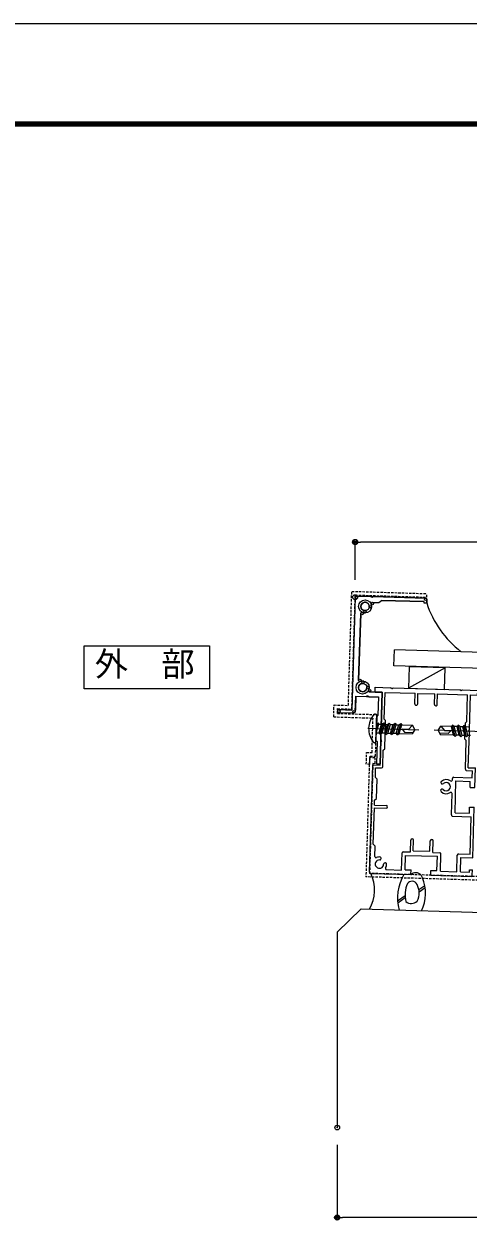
# Model space of a CAD drawing. Units: millimetres, scale not verified. Extents: x -1262 to 1261, y -891 to 891.
# Drawn here: x -34 to 152, y 390 to 891 of the extents above; entities that cross this region are included whole.
import ezdxf
from ezdxf.enums import TextEntityAlignment as Align

# ---------------------------------------------------------------- set-up
doc = ezdxf.new("R2010")
doc.units = ezdxf.units.MM
doc.header["$LTSCALE"] = 4
doc.header["$PDMODE"] = 32
doc.header["$PDSIZE"] = 2
doc.linetypes.add('USER2', pattern=[51, 31.8, -6.4, 6.4, -6.4])
doc.linetypes.add('USER5', pattern=[0.375, 0.25, -0.125])
for name, color, linetype, lineweight in [('0-0_0', 3, 'Continuous', 18), ('0-1_CSLAYER2', 7, 'Continuous', 18), ('0-2_金物', 7, 'Continuous', 18), ('0-4_Defpoints', 7, 'Continuous', 18), ('0-5_41_U+FF71_U+FF99_U+FF90', 7, 'Continuous', 18), ('0-6_8寸法', 7, 'Continuous', 18), ('0-E_WAKU', 7, 'Continuous', 18), ('1-1_51破線_U+FF71_U+FF99_U+FF90', 3, 'USER5', 18)]:
    doc.layers.add(name, color=color, linetype=linetype, lineweight=lineweight)
doc.layers.add('1-3_笠木', color=7, linetype='Continuous')
doc.styles.add('ＭＳ ゴシック', font='')
doc.styles.get('ＭＳ ゴシック').set_extended_font_data('MS Gothic')

# ---------------------------------------------------------------- blocks, each defined once
blk = doc.blocks.new('A$C33DC0388')
at = {"layer": '0-0_0'}
for centre, radius, start, end in [((31, 37.3), 3, 55.1501, 134.74248), ((33, 40.172), 0.5, 235.1501, 0), ((29.328, 38.987), 0.625, 134.74248, 240), ((29.328, 35.613), 0.625, 120, 225.25752), ((31, 37.3), 3, 225.25752, 304.8499), ((29.328, 38.987), 0.625, 240, 314.74248), ((29.328, 35.613), 0.625, 45.25752, 120), ((31, 37.3), 1.75, 225.25752, 134.74248), ((33, 34.428), 0.5, 0, 124.8499), ((2.5, 7.162), 0.5, 180, 295.37693), ((4, 4), 1.75, 87.83959, 2.16041), ((4, 4), 3, 86.53696, 115.37693), ((4.085, 6.248), 0.5, 267.83959, 345), ((4.151, 6.495), 0.5, 345, 86.53696), ((6.248, 4.085), 0.5, 105, 182.16041), ((6.495, 4.151), 0.5, 3.46304, 105), ((7.059, 2.3), 0.5, 150.94072, 270), ((4, 4), 3, 330.94072, 3.46304)]:
    blk.add_arc(centre, radius, start, end, dxfattribs=at)
at = {"layer": '0-5_41_U+FF71_U+FF99_U+FF90'}
for p, q in [((0, 78), (6.459, 78)), ((0, 76), (0, 78)), ((0, 76), (3, 76)), ((3, 61.359), (3, 76)), ((4.2, 64.8), (4.2, 76)), ((4.2, 76), (16.8, 76)), ((6.932, 77.727), (6.459, 78)), ((7.068, 77.727), (7.541, 78)), ((7.541, 78), (35.459, 78)), ((16.8, 71.6), (16.8, 76)), ((18, 76), (25, 76)), ((18, 71.6), (18, 76)), ((25, 71.6), (25, 76)), ((26.2, 71.6), (26.2, 76)), ((26.2, 76), (38.8, 76)), ((35.932, 77.727), (35.459, 78)), ((36.068, 77.727), (36.541, 78)), ((36.541, 78), (43, 78)), ((38.8, 64.8), (38.8, 76)), ((40, 61.359), (40, 76)), ((3.273, 60.886), (3, 61.359)), ((3.273, 60.714), (3, 60.241)), ((3, 56.359), (3, 60.241)), ((4.8, 64.2), (4.2, 64.8)), ((4.8, 52.4), (4.8, 64.2)), ((38.2, 64.2), (38.8, 64.8)), ((38.2, 57.4), (38.2, 64.2)), ((39.727, 60.886), (40, 61.359)), ((39.727, 60.714), (40, 60.241)), ((40, 45.5), (40, 60.241)), ((3.273, 55.886), (3, 56.359)), ((3.273, 55.714), (3, 55.241)), ((38.8, 56.8), (38.2, 57.4)), ((38.8, 44.8), (38.8, 56.8)), ((4.2, 51.8), (4.8, 52.4)), ((4.2, 44.8), (4.2, 51.8)), ((0, 0.5), (0, 45.5)), ((40, 45.5), (43, 45.5)), ((43, 37.3), (43, 45.5)), ((1.2, 40.3), (1.2, 44.3)), ((1.2, 44.3), (3.7, 44.3)), ((2, 39.5), (1.2, 40.3)), ((33.5, 40.172), (33.5, 40.8)), ((34, 41.3), (41.8, 41.3)), ((39.3, 44.3), (41.8, 44.3)), ((41.8, 41.3), (41.8, 44.3)), ((2, 31.5), (2, 39.5)), ((29.016, 38.446), (29.016, 38.446)), ((35, 39.8), (41, 39.8)), ((35, 26.5), (35, 39.8)), ((41, 37.3), (41, 39.8)), ((41, 37.3), (43, 37.3)), ((33.5, 25.5), (33.5, 34.428)), ((1.2, 28.7), (6.1, 28.7)), ((1.2, 12.3), (1.2, 27.5)), ((1.2, 27.5), (6.1, 27.5)), ((35, 26.5), (41, 26.5)), ((43, 7.8), (43, 29)), ((34, 25), (41.8, 25)), ((41.8, 9.3), (41.8, 25)), ((2, 11.5), (1.2, 12.3)), ((2, 7.162), (2, 11.5)), ((16.8, 9.5), (16.8, 14.4)), ((18, 10), (18, 14.4)), ((25, 10), (25, 14.4)), ((26.2, 9.5), (26.2, 14.4)), ((4.568, 6.119), (4.634, 6.366)), ((13.35, 1.8), (13.35, 9)), ((13.85, 9.5), (16.8, 9.5)), ((14.85, 8), (28.15, 8)), ((14.85, 2), (14.85, 8)), ((18, 10), (25, 10)), ((26.2, 9.5), (29.15, 9.5)), ((28.15, 2), (28.15, 8)), ((29.65, 1.8), (29.65, 9)), ((36.5, 1.8), (36.5, 8.8)), ((37, 9.3), (41.8, 9.3)), ((38, 7.8), (43, 7.8)), ((38, 1.8), (38, 7.8)), ((0.5, 0), (17.35, 0)), ((6.119, 4.568), (6.366, 4.634)), ((7.059, 1.8), (13.35, 1.8)), ((14.85, 2), (17.35, 2)), ((17.35, 0), (17.35, 2)), ((25.65, 2), (28.15, 2)), ((25.65, 0), (25.65, 2)), ((25.65, 0), (42.5, 0)), ((29.65, 1.8), (36.5, 1.8)), ((38, 1.8), (41.8, 1.8)), ((43, 0.5), (43, 2.8))]:
    blk.add_line(p, q, dxfattribs=at)
for points in [[(40, 76), (43, 76), (43, 78)], [(0, 45.5), (3, 45.5), (3, 55.241)], [(1.2, 28.7), (1.2, 30.7), (2, 31.5)], [(41, 26.5), (41, 29), (43, 29)], [(41.8, 1.8), (41.8, 2.8), (43, 2.8)]]:
    blk.add_lwpolyline(points, dxfattribs=at)
for centre, radius, start, end in [((17.4, 71.6), 0.6, 180, 0), ((25.6, 71.6), 0.6, 180, 0), ((3.7, 44.8), 0.5, 270, 0), ((34, 40.8), 0.5, 90, 180), ((39.3, 44.8), 0.5, 180, 270), ((6.1, 28.1), 0.6, 270, 90), ((34, 25.5), 0.5, 180, 270), ((17.4, 14.4), 0.6, 0, 180), ((25.6, 14.4), 0.6, 0, 180), ((13.85, 9), 0.5, 90, 180), ((29.15, 9), 0.5, 0, 90), ((37, 8.8), 0.5, 90, 180), ((0.5, 0.5), 0.5, 180, 270), ((42.5, 0.5), 0.5, 270, 0)]:
    blk.add_arc(centre, radius, start, end, dxfattribs=at)
at = {"layer": '0-6_8寸法'}
for centre, radius, start, end in [((7, 77.8), 0.1, 227.05837, 312.94163), ((36, 77.8), 0.1, 227.05837, 312.94163), ((3.15, 60.8), 0.15, 325.22171, 34.77829), ((39.85, 60.8), 0.15, 145.22171, 214.77829), ((3.15, 55.8), 0.15, 325.22171, 34.77829)]:
    blk.add_arc(centre, radius, start, end, dxfattribs=at)
blk = doc.blocks.new('_Origin2')
at = {"layer": '0-0_0', "color": 7, "lineweight": 9}
blk.add_line((-0.5, 0), (-1, 0), dxfattribs=at)
for radius in [0.5, 0.25]:
    blk.add_circle((0, 0), radius, dxfattribs=at)
blk = doc.blocks.new('D57')
at = {"layer": '0-1_CSLAYER2', "lineweight": 9}
for p, q in [((2584.737, 3579.558), (2584.737, 3595.459)), ((3305.553, 3595.459), (2586.897, 3595.459))]:
    blk.add_line(p, q, dxfattribs=at)
at = {"layer": '0-4_Defpoints'}
for p in [(2584.737, 3595.459), (2584.737, 3572.358)]:
    blk.add_point(p, dxfattribs=at)
at = {"layer": '0-1_CSLAYER2', "xscale": 2.16, "yscale": 2.16, "rotation": 180}
blk.add_blockref('_Origin2', (2584.737, 3595.459), dxfattribs=at)
blk = doc.blocks.new('A$C76681EC4')
at = {"layer": '0-5_41_U+FF71_U+FF99_U+FF90'}
for p, q in [((0.5, 0), (6.427, 0)), ((6.9, -0.273), (6.427, 0)), ((7.1, -0.273), (7.573, 0)), ((7.573, 0), (29.5, 0)), ((0, -0.5), (0, -47.8)), ((7.25, -2.5), (10, -2.5)), ((10, -2.5), (11, -1.5)), ((28.8, -1.5), (11, -1.5)), ((28.8, -1.5), (28.8, -2)), ((28.8, -2), (30, -2)), ((30, -0.5), (30, -2)), ((2.5, -7.25), (2.5, -35.25)), ((2.5, -35.25), (2.5, -7.25)), ((7.25, -40), (12.5, -40)), ((12.5, -40), (12.5, -70)), ((1.5, -42), (5.927, -42)), ((1.5, -42), (5.927, -42)), ((1.5, -42), (1.5, -47.8)), ((1.5, -42), (1.5, -48.5)), ((1.5, -42), (1.5, -47.8)), ((1.5, -42), (5.927, -42)), ((6.4, -41.727), (5.927, -42)), ((6.6, -41.727), (7.073, -42)), ((7.073, -42), (11, -42)), ((11, -42), (11, -49.7)), ((-5.4, -47.8), (0, -47.8)), ((-5.4, -49), (1, -49)), ((-5.4, -49), (1, -49)), ((10.5, -50.2), (11, -49.7)), ((10.5, -50.2), (10.5, -54.627)), ((10.773, -55.1), (10.5, -54.627)), ((10.773, -55.3), (10.5, -55.773)), ((10.5, -55.773), (10.5, -60.2)), ((10.5, -60.2), (11, -60.7)), ((11, -60.7), (11, -70)), ((11, -70), (12.5, -70))]:
    blk.add_line(p, q, dxfattribs=at)
for points in [[(6.9, -0.273), (6.427, 0), (0.5, 0)], [(29.5, 0), (7.573, 0), (7.1, -0.273)], [(0, -0.5), (0, -47.8), (-5.4, -47.8)], [(7.25, -2.5), (10, -2.5), (11, -1.5), (28.8, -1.5), (28.8, -2), (30, -2), (30, -0.5)], [(10.773, -55.3), (10.5, -55.773), (10.5, -60.2), (11, -60.7), (11, -70), (12.5, -70), (12.5, -40), (7.25, -40)], [(1.5, -48.5), (1.5, -42), (5.927, -42), (6.4, -41.727)], [(6.6, -41.727), (7.073, -42), (11, -42), (11, -49.7), (10.5, -50.2), (10.5, -54.627), (10.773, -55.1)]]:
    blk.add_lwpolyline(points, dxfattribs=at)
for centre, radius in [((0.5, -0.5), 0.5), ((7, -0.1), 0.2), ((29.5, -0.5), 0.5), ((4.25, -4.25), 2.75), ((4.25, -4.25), 2.75), ((4.25, -4.25), 1.75), ((6.498, -4.335), 0.5), ((7.25, -3), 0.5), ((3, -7.25), 0.5), ((4.335, -6.498), 0.5), ((3, -35.25), 0.5), ((4.25, -38.25), 2.75), ((4.25, -38.25), 2.75), ((4.25, -38.25), 1.75), ((4.335, -36.002), 0.5), ((6.498, -38.165), 0.5), ((7.25, -39.5), 0.5), ((6.5, -41.9), 0.2), ((-5.4, -48.4), 0.6), ((1, -48.5), 0.5), ((10.6, -55.2), 0.2)]:
    blk.add_circle(centre, radius, dxfattribs=at)
for centre, radius, start, end in [((0.5, -0.5), 0.5, 90, 180), ((29.5, -0.5), 0.5, 0, 90), ((4.25, -4.25), 1.75, 357.83959, 272.16041), ((6.498, -4.335), 0.5, 177.83959, 357.83959), ((7.25, -3), 0.5, 90, 202.61986), ((4.25, -4.25), 2.75, 357.83959, 22.61986), ((7, -0.1), 0.2, 240, 300), ((3, -7.25), 0.5, 67.38014, 180), ((4.25, -4.25), 2.75, 247.38014, 272.16041), ((4.335, -6.498), 0.5, 272.16041, 92.16041), ((3, -35.25), 0.5, 180, 292.61986), ((4.25, -38.25), 1.75, 87.83959, 2.16041), ((4.25, -38.25), 2.75, 87.83959, 112.61986), ((4.335, -36.002), 0.5, 267.83959, 87.83959), ((6.498, -38.165), 0.5, 2.16041, 182.16041), ((7.25, -39.5), 0.5, 157.38014, 270), ((4.25, -38.25), 2.75, 337.38014, 2.16041), ((-5.4, -48.4), 0.6, 90, 270), ((10.6, -55.2), 0.2, 330, 30)]:
    blk.add_arc(centre, radius, start, end, dxfattribs=at)
blk = doc.blocks.new('D271')
at = {"layer": '0-1_CSLAYER2', "lineweight": 9}
for p, q in [((2577.215, 3342.906), (2577.215, 3312.444)), ((2757.215, 3342.906), (2757.215, 3312.444)), ((2755.055, 3312.444), (2579.375, 3312.444))]:
    blk.add_line(p, q, dxfattribs=at)
at = {"layer": '0-4_Defpoints'}
for p in [(2577.215, 3350.106), (2757.215, 3350.106), (2577.215, 3312.444)]:
    blk.add_point(p, dxfattribs=at)
at = {"layer": '0-1_CSLAYER2', "xscale": 2.16, "yscale": 2.16, "rotation": 180}
blk.add_blockref('_Origin2', (2577.215, 3312.444), dxfattribs=at)
at = {"layer": '0-1_CSLAYER2', "xscale": 2.16, "yscale": 2.16}
blk.add_blockref('_Origin2', (2757.215, 3312.444), dxfattribs=at)
at = {"layer": '0-1_CSLAYER2', "style": 'ＭＳ ゴシック'}
blk.add_text('180', height=6.158, dxfattribs=at).set_placement((2660.915, 3314.844), align=Align.BOTTOM_LEFT)

msp = doc.modelspace()

# ---------------------------------------------------------------- linework, layer by layer
at = {"layer": '0-1_CSLAYER2'}
for p, q in [((120.617, 621.987), (120.821, 628.784)), ((446.21, 619.023), (120.821, 628.784)), ((446.21, 612.22), (120.617, 621.987))]:
    msp.add_line(p, q, dxfattribs=at)
at = {"layer": '0-1_CSLAYER2', "color": 3}
msp.add_line((142, 621.146), (126.737, 612.6), dxfattribs=at)
msp.add_lwpolyline([(141.73, 612.15), (142, 621.146), (127.006, 621.596), (126.737, 612.6)], close=True, dxfattribs=at)
at = {"layer": '0-2_金物', "color": 6}
for p, q in [((112.907, 601.807), (112.811, 601.81)), ((113.062, 590.297), (113.391, 601.293)), ((113.173, 593.995), (113.286, 597.77)), ((113.226, 593.995), (114.299, 597.568)), ((113.236, 596.115), (113.857, 598.182)), ((114.298, 597.563), (115.459, 597.528)), ((114.831, 593.349), (116.26, 598.109)), ((115.63, 593.925), (116.702, 597.495)), ((116.701, 597.491), (117.863, 597.456)), ((117.234, 593.276), (118.663, 598.036)), ((118.033, 593.852), (119.105, 597.422)), ((119.104, 597.419), (120.258, 597.385)), ((119.628, 593.203), (121.058, 597.963)), ((120.428, 593.779), (121.5, 597.349)), ((121.499, 597.347), (122.657, 597.313)), ((121.585, 593.743), (122.657, 597.313)), ((122.027, 593.13), (123.457, 597.89)), ((122.657, 597.313), (123.457, 597.889)), ((122.827, 593.706), (123.899, 597.276)), ((123.457, 597.889), (123.899, 597.276)), ((123.899, 597.275), (128.316, 597.143)), ((128.315, 597.144), (126.657, 595.392)), ((129.3, 595.314), (128.316, 597.143)), ((139.133, 594.971), (140.225, 596.738)), ((140.225, 596.739), (141.776, 594.891)), ((144.642, 596.605), (140.225, 596.738)), ((145.12, 597.192), (144.642, 596.606)), ((145.498, 592.978), (144.642, 596.606)), ((146.262, 592.356), (145.12, 597.192)), ((145.884, 596.568), (145.12, 597.192)), ((146.74, 592.941), (145.884, 596.568)), ((147.041, 596.534), (145.884, 596.568)), ((147.897, 592.907), (147.041, 596.535)), ((148.661, 592.285), (147.519, 597.121)), ((149.436, 596.462), (148.283, 596.496)), ((150.292, 592.837), (149.436, 596.464)), ((151.055, 592.214), (149.914, 597.051)), ((151.839, 596.39), (150.678, 596.424)), ((113.173, 593.997), (114.39, 593.96)), ((114.831, 593.349), (115.63, 593.925)), ((115.625, 593.922), (116.793, 593.887)), ((117.234, 593.276), (118.033, 593.852)), ((118.03, 593.85), (119.187, 593.815)), ((119.628, 593.203), (119.186, 593.816)), ((119.628, 593.203), (120.428, 593.779)), ((120.426, 593.778), (121.585, 593.743)), ((122.027, 593.13), (121.585, 593.743)), ((122.027, 593.13), (122.827, 593.706)), ((122.827, 593.706), (128.207, 593.544)), ((124.01, 595.471), (125.043, 594.241)), ((126.657, 595.392), (124.01, 595.471)), ((125.043, 594.241), (128.571, 594.135)), ((129.3, 595.314), (128.207, 593.544)), ((139.133, 594.971), (140.118, 593.14)), ((143.318, 593.645), (139.789, 593.751)), ((145.498, 592.978), (140.118, 593.14)), ((141.776, 594.891), (144.423, 594.811)), ((144.423, 594.811), (143.318, 593.645)), ((146.262, 592.356), (145.498, 592.978)), ((146.262, 592.355), (146.74, 592.941)), ((147.899, 592.906), (146.74, 592.941)), ((148.661, 592.285), (147.897, 592.907)), ((148.661, 592.284), (149.139, 592.87)), ((150.295, 592.834), (149.138, 592.869)), ((151.055, 592.214), (150.292, 592.837)), ((152.699, 592.762), (151.532, 592.797)), ((112.547, 589.812), (112.451, 589.815))]:
    msp.add_line(p, q, dxfattribs=at)
at = {"layer": '0-2_金物', "color": 6, "linetype": 'USER2'}
for p, q in [((109.628, 595.903), (130.965, 595.263)), ((158.805, 594.38), (137.468, 595.02))]:
    msp.add_line(p, q, dxfattribs=at)
at = {"layer": '0-2_金物'}
for p, q in [((131.04, 528.248), (133.55, 530.016)), ((131.148, 527.357), (133.706, 529.158)), ((122.134, 523.611), (125.27, 525.819)), ((122.207, 522.695), (125.316, 524.885))]:
    msp.add_line(p, q, dxfattribs=at)
at = {"layer": '0-2_金物', "color": 4}
for p, q in [((96.85, 510.454), (106.846, 520.154)), ((106.846, 520.154), (446.21, 509.974)), ((96.85, 510.454), (96.85, 428.536))]:
    msp.add_line(p, q, dxfattribs=at)
at = {"layer": '0-2_金物'}
msp.add_lwpolyline([(-9.136, 630.41), (43.389, 630.41), (43.389, 612.361), (-9.136, 612.361)], close=True, dxfattribs=at)
at = {"layer": '0-2_金物', "color": 6}
for points in [[(113.286, 597.77), (113.857, 598.182), (114.299, 597.568)], [(114.83, 593.349), (114.388, 593.962), (115.46, 597.532)], [(115.46, 597.532), (116.26, 598.108), (116.702, 597.495)], [(117.233, 593.276), (116.791, 593.889), (117.863, 597.459), (118.663, 598.035), (119.105, 597.422)], [(119.186, 593.816), (120.258, 597.386), (121.058, 597.962), (121.5, 597.349)], [(149.139, 592.87), (148.283, 596.497), (147.519, 597.121), (147.041, 596.535)], [(151.056, 592.214), (151.534, 592.799), (150.678, 596.427), (149.914, 597.05), (149.436, 596.464)]]:
    msp.add_lwpolyline(points, dxfattribs=at)
for centre, radius, start, end in [((173.722, 660.914), 41.352, 197.63232, 232.86947), ((119.914, 595.369), 9.928, 140.86698, 176.98145), ((112.781, 600.811), 1, 88.28164, 124.57145), ((112.892, 601.308), 0.5, 358.28164, 88.28164), ((119.927, 595.819), 9.927, 179.58192, 215.69762), ((112.481, 590.815), 1, 231.99183, 268.28164), ((112.562, 590.312), 0.5, 268.28164, 358.28164), ((96.315, 528.022), 16.188, 330.4906, 25.69068)]:
    msp.add_arc(centre, radius, start, end, dxfattribs=at)
at = {"layer": '0-2_金物'}
for centre, radius, start, end in [((141.9, 524.727), 19.797, 150.00434, 194.77697), ((128.16, 529.395), 2.368, 26.59524, 144.37587), ((127.72, 534.895), 0.362, 274.16671, 327.96755), ((129.384, 533.46), 1.841, 112.08014, 137.50194), ((129.683, 532.385), 2.951, 16.41074, 109.61064), ((117.999, 526.753), 15.89, 332.42411, 24.01023), ((137.713, 525.966), 12.444, 157.2718, 192.70323), ((123.537, 526.888), 7.625, 333.36941, 27.88211), ((127.829, 526.019), 3.587, 231.0545, 314.72428)]:
    msp.add_arc(centre, radius, start, end, dxfattribs=at)
at = {"layer": '0-4_Defpoints', "color": 5}
msp.add_line((1261.369, 890.977), (-1261.631, 890.977), dxfattribs=at)
at = {"layer": '0-E_WAKU'}
for p, q in [((1199.269, 849.877), (-1202.531, 849.877)), ((1198.819, 849.427), (-1202.081, 849.427)), ((1198.369, 848.977), (-1201.631, 848.977)), ((1197.919, 848.527), (-1201.181, 848.527)), ((1197.469, 848.077), (-1200.731, 848.077))]:
    msp.add_line(p, q, dxfattribs=at)
at = {"layer": '1-1_51破線_U+FF71_U+FF99_U+FF90'}
for p, q in [((101.511, 605.453), (102.944, 653.231)), ((102.944, 653.231), (134.43, 652.287)), ((102.965, 603.909), (104.399, 651.687)), ((104.399, 651.687), (134.385, 650.787)), ((134.385, 650.787), (134.43, 652.287)), ((95.364, 600.635), (95.514, 605.633)), ((95.514, 605.633), (101.511, 605.453)), ((96.908, 602.089), (96.968, 604.088)), ((96.908, 602.089), (113.401, 601.595)), ((96.968, 604.088), (102.965, 603.909)), ((112.877, 584.152), (113.401, 601.595)), ((95.364, 600.635), (111.856, 600.14)), ((111.423, 585.697), (111.856, 600.14)), ((110.359, 583.578), (108.86, 533.6)), ((109.024, 580.766), (109.174, 585.764)), ((109.174, 585.764), (111.423, 585.697)), ((112.658, 583.509), (110.359, 583.578)), ((110.523, 580.721), (110.628, 584.22)), ((110.628, 584.22), (112.877, 584.152)), ((112.658, 583.509), (112.583, 581.01)), ((110.523, 580.721), (109.024, 580.766)), ((111.783, 581.034), (110.404, 535.054)), ((112.583, 581.01), (111.783, 581.034)), ((158.837, 532.101), (108.86, 533.6)), ((158.882, 533.6), (110.404, 535.054))]:
    msp.add_line(p, q, dxfattribs=at)

# ---------------------------------------------------------------- block references
at = {"layer": '0-1_CSLAYER2'}
for name in ['D57', 'D271']:
    msp.add_blockref(name, (-2480.365, -2921.57), dxfattribs=at)
at = {"layer": '0-5_41_U+FF71_U+FF99_U+FF90', "rotation": 358.28164}
msp.add_blockref('A$C33DC0388', (110.404, 535.054), dxfattribs=at)
at = {"layer": '1-3_笠木', "rotation": 358.28164}
msp.add_blockref('A$C76681EC4', (104.387, 651.287), dxfattribs=at)

# ---------------------------------------------------------------- texts
at = {"layer": '0-2_金物', "style": 'ＭＳ ゴシック'}
msp.add_text('外\u3000部', height=10.22, dxfattribs=at).set_placement((-4.704, 614.624), align=Align.BOTTOM_LEFT)

doc.saveas('drawing.dxf')
